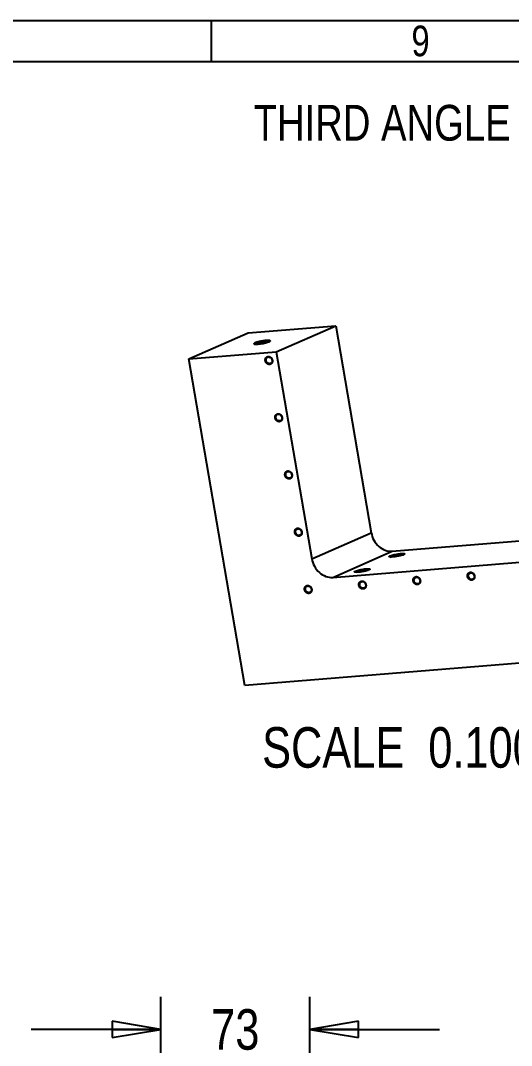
# Model space of a CAD drawing. Header units: inches. Extents: x 0.1 to 16.4, y 0 to 11.6.
# Drawn here: x 12.453 to 14.347, y 7.624 to 11.575 of the extents above; entities that cross this region are included whole.
import ezdxf

# ---------------------------------------------------------------- set-up
doc = ezdxf.new("R2010")
doc.units = ezdxf.units.IN
doc.header["$LTSCALE"] = 0.909449
doc.header["$MEASUREMENT"] = 0
doc.linetypes.add('HIDDEN', pattern=[0.2, 0.1, -0.1])
doc.layers.get('0').update_dxf_attribs({"linetype": 'CONTINUOUS'})
doc.layers.add('DEFAULT_2', color=8, linetype='HIDDEN')
doc.styles.get("Standard").update_dxf_attribs({"font": 'txt', "width": 0.8})
doc.dimstyles.new('DIMSTYLE_1', dxfattribs={"dimtxt": 0.15625, "dimasz": 0.1875, "dimexe": 0.125, "dimexo": 0.0625, "dimgap": 0.078125, "dimtad": 0, "dimtih": 1, "dimtoh": 1, "dimlfac": 5, "dimzin": 4, "dimdsep": 46, "dimtxsty": 'Standard', "dimblk": 'CLOSED', "dimblk1": 'CLOSED', "dimblk2": 'CLOSED', "dimcen": 0.09, "dimadec": 0, "dimazin": 0, "dimtp": 0.01, "dimtm": 0.01, "dimtfac": 1, "dimtofl": 0, "dimtmove": 0, "dimatfit": 3, "dimldrblk": 'CLOSED', "dimfxl": 1, "dimtolj": 1, "dimtzin": 4, "dimarcsym": 0})

# ---------------------------------------------------------------- blocks, each defined once
blk = doc.blocks.new('_CLOSED')
at = {"color": 0, "linetype": 'ByBlock'}
for p, q in [((0, 0), (-1, 0.167)), ((-1, 0.167), (-1, -0.167)), ((-1, -0.167), (0, 0)), ((-1, 0), (0, 0))]:
    blk.add_line(p, q, dxfattribs=at)
blk = doc.blocks.new('*D22')
at = {"color": 2, "linetype": 'Continuous', "transparency": 16777216}
for p, q in [((12.9941, 6.9487), (12.9941, 7.8112)), ((13.5689, 6.9487), (13.5689, 7.8112)), ((12.9941, 7.6862), (12.4941, 7.6862)), ((13.5689, 7.6862), (14.0689, 7.6862))]:
    blk.add_line(p, q, dxfattribs=at)
at = {"color": 2, "linetype": 'Continuous', "transparency": 16777216, "xscale": 0.1875, "yscale": 0.1875, "zscale": 0.1875}
blk.add_blockref('_CLOSED', (12.9941, 7.6862), dxfattribs=at)
at = {"color": 2, "linetype": 'Continuous', "transparency": 16777216, "xscale": 0.1875, "yscale": 0.1875, "zscale": 0.1875, "rotation": 180}
blk.add_blockref('_CLOSED', (13.5689, 7.6862), dxfattribs=at)
at = {"color": 2, "linetype": 'Continuous', "transparency": 16777216, "insert": (13.2815, 7.7643), "char_height": 0.15625, "width": 0.25, "attachment_point": 2, "line_spacing_factor": 0.9}
blk.add_mtext('73', dxfattribs=at)
blk = doc.blocks.new('*T33')
at = {"color": 2, "linetype": 'Continuous'}
for p, q in [((0, 0), (15.8268, 0)), ((0, 0), (0, -0.1575)), ((1.4567, 0), (1.4567, -0.1575)), ((3.0709, 0), (3.0709, -0.1575)), ((4.685, 0), (4.685, -0.1575)), ((6.2992, 0), (6.2992, -0.1575)), ((7.9134, 0), (7.9134, -0.1575)), ((9.5276, 0), (9.5276, -0.1575)), ((11.1417, 0), (11.1417, -0.1575)), ((12.7559, 0), (12.7559, -0.1575)), ((14.3701, 0), (14.3701, -0.1575)), ((15.8268, 0), (15.8268, -0.1575)), ((0, -0.1575), (15.8268, -0.1575))]:
    blk.add_line(p, q, dxfattribs=at)
at = {"color": 2, "linetype": 'Continuous', "attachment_point": 2, "line_spacing_factor": 0.9}
for s, insert, char_height, width in [('1', (0.7283, -0.0197), 0.1181, 0.188976), ('2', (2.2638, -0.0197), 0.1181, 0.188976), ('3 ', (3.878, -0.0197), 0.11811, 0.377953), ('4', (5.4921, -0.0197), 0.1181, 0.188976), ('5', (7.1063, -0.0197), 0.1181, 0.188976), ('6', (8.7205, -0.0197), 0.1181, 0.188976), ('7', (10.3346, -0.0197), 0.1181, 0.188976), ('8', (11.9488, -0.0197), 0.1181, 0.188976), ('9', (13.563, -0.0197), 0.1181, 0.188976), ('10', (15.0984, -0.0197), 0.11811, 0.377953)]:
    blk.add_mtext(s, dxfattribs=dict(at, insert=insert, char_height=char_height, width=width))

msp = doc.modelspace()

# ---------------------------------------------------------------- linework, layer by layer
at = {"color": 7, "linetype": 'Continuous'}
for p, q in [((0.4331, 11.5748), (16.2598, 11.5748)), ((13.3309, 10.3712), (13.6688, 10.3986)), ((13.4395, 10.2979), (13.6688, 10.3986)), ((13.6688, 10.3986), (13.8059, 9.6005)), ((13.1016, 10.2705), (13.3309, 10.3712)), ((13.3599, 10.3276), (13.3622, 10.3288)), ((13.4059, 10.3369), (13.4106, 10.3366)), ((13.4122, 10.3367), (13.4062, 10.3346)), ((13.4106, 10.3366), (13.4114, 10.3364)), ((13.416, 10.3391), (13.4156, 10.3387)), ((13.1016, 10.2705), (13.4395, 10.2979)), ((13.4395, 10.2979), (13.5766, 9.4999)), ((13.3178, 9.012), (13.1016, 10.2705)), ((13.5766, 9.4999), (13.8059, 9.6005)), ((13.8866, 9.5293), (14.5556, 9.5836)), ((13.6573, 9.4286), (13.8866, 9.5293)), ((13.6573, 9.4286), (14.5019, 9.4972)), ((13.8805, 9.5069), (13.8826, 9.508)), ((13.8899, 9.5071), (13.8826, 9.5068)), ((13.9307, 9.5157), (13.9251, 9.5137)), ((13.928, 9.5156), (13.9299, 9.5153)), ((13.7467, 9.4482), (13.7488, 9.4493)), ((13.7561, 9.4484), (13.7488, 9.4481)), ((13.7969, 9.457), (13.7913, 9.455)), ((13.7942, 9.4569), (13.7961, 9.4566)), ((15.5577, 9.1938), (13.3178, 9.012))]:
    msp.add_line(p, q, dxfattribs=at)
for centre, radius, start, end in [((13.4104, 10.2684), 0.00961, 113.6592, 118.9772), ((13.4062, 10.2625), 0.0182, 11.4865, 28.8782), ((13.4071, 10.2627), 0.0172, 9.7505, 11.4089), ((13.4483, 10.0478), 0.00961, 113.6592, 118.9772), ((13.4441, 10.0418), 0.0182, 11.4865, 28.8782), ((13.445, 10.042), 0.0172, 9.7505, 11.4089), ((13.4862, 9.8271), 0.00961, 113.6592, 118.9772), ((13.482, 9.8212), 0.0182, 11.4865, 28.8782), ((13.4829, 9.8214), 0.0172, 9.7505, 11.4089), ((13.5241, 9.6065), 0.00961, 113.6592, 118.9772), ((13.5199, 9.6006), 0.0182, 11.4865, 28.8782), ((13.5208, 9.6008), 0.0172, 9.7505, 11.4089), ((13.9184, 9.5442), 0.031, 293.2842, 293.691), ((13.7847, 9.4855), 0.031, 293.2842, 293.691), ((14.1904, 9.4369), 0.00961, 113.6592, 118.9772), ((13.7714, 9.4029), 0.00961, 113.6592, 118.9772), ((13.7673, 9.397), 0.0182, 11.4865, 28.8782), ((13.9809, 9.4199), 0.00961, 113.6592, 118.9772), ((13.9768, 9.414), 0.0182, 11.4865, 28.8782), ((13.9777, 9.4142), 0.0172, 9.7505, 11.4089), ((14.1862, 9.431), 0.0182, 11.4865, 28.8782), ((14.1871, 9.4312), 0.0172, 9.7505, 11.4089), ((13.562, 9.3859), 0.00961, 113.6592, 118.9772), ((13.5578, 9.38), 0.0182, 11.4865, 28.8782), ((13.5587, 9.3802), 0.0172, 9.7505, 11.4089), ((13.7682, 9.3972), 0.0172, 9.7505, 11.4089)]:
    msp.add_arc(centre, radius, start, end, dxfattribs=at)
for points, knots in [([(13.3546, 10.3286), (13.3544, 10.3288), (13.3539, 10.3295), (13.3545, 10.3301), (13.3548, 10.3304)], [0, 0, 0, 0, 0.445922, 1, 1, 1, 1]), ([(13.3569, 10.3278), (13.3567, 10.3279), (13.3559, 10.328), (13.3551, 10.3283), (13.3546, 10.3286)], [0, 0, 0, 0, 0.314134, 1, 1, 1, 1]), ([(13.3548, 10.3304), (13.3549, 10.3306), (13.356, 10.3314), (13.3572, 10.3319), (13.3582, 10.3324)], [0, 0, 0, 0, 0.188429, 1, 1, 1, 1]), ([(13.3623, 10.3275), (13.3618, 10.3275), (13.36, 10.3275), (13.3582, 10.3276), (13.3569, 10.3278)], [0, 0, 0, 0, 0.292999, 1, 1, 1, 1]), ([(13.3582, 10.3324), (13.3656, 10.3356), (13.3824, 10.339), (13.3992, 10.3416), (13.4081, 10.3416)], [0, 0, 0, 0, 0.478171, 1, 1, 1, 1]), ([(13.3622, 10.3288), (13.3687, 10.3317), (13.3834, 10.3346), (13.3981, 10.3369), (13.4059, 10.3369)], [0, 0, 0, 0, 0.47817, 1, 1, 1, 1]), ([(13.4062, 10.3346), (13.3989, 10.3323), (13.3843, 10.3294), (13.3695, 10.3275), (13.3623, 10.3275)], [0, 0, 0, 0, 0.513964, 1, 1, 1, 1]), ([(13.4081, 10.3416), (13.4086, 10.3416), (13.4104, 10.3416), (13.4122, 10.3415), (13.4134, 10.3413)], [0, 0, 0, 0, 0.292999, 1, 1, 1, 1]), ([(13.4156, 10.3387), (13.4154, 10.3385), (13.4144, 10.3377), (13.4132, 10.3372), (13.4122, 10.3367)], [0, 0, 0, 0, 0.188429, 1, 1, 1, 1]), ([(13.4134, 10.3413), (13.4143, 10.3411), (13.4159, 10.3412), (13.4163, 10.3395), (13.416, 10.3391)], [0, 0, 0, 0, 0.665714, 1, 1, 1, 1]), ([(13.3978, 10.2634), (13.3971, 10.2671), (13.3981, 10.2749), (13.4051, 10.2792), (13.4084, 10.2795)], [0, 0, 0, 0, 0.526019, 1, 1, 1, 1]), ([(13.4004, 10.2691), (13.4006, 10.2699), (13.4014, 10.273), (13.4037, 10.2757), (13.4057, 10.2768)], [0, 0, 0, 0, 0.264899, 1, 1, 1, 1]), ([(13.4097, 10.278), (13.412, 10.2782), (13.417, 10.2768), (13.4204, 10.273), (13.4217, 10.2708)], [0, 0, 0, 0, 0.478152, 1, 1, 1, 1]), ([(13.4221, 10.2547), (13.4207, 10.2526), (13.4163, 10.2491), (13.4048, 10.2497), (13.3987, 10.2579), (13.3978, 10.2634)], [0, 0, 0, 0, 0.236458, 0.477314, 1, 1, 1, 1]), ([(13.4141, 10.2519), (13.4118, 10.2517), (13.4068, 10.2531), (13.4034, 10.2569), (13.4021, 10.2591)], [0, 0, 0, 0, 0.478152, 1, 1, 1, 1]), ([(13.4357, 10.0428), (13.435, 10.0465), (13.436, 10.0543), (13.443, 10.0586), (13.4463, 10.0589)], [0, 0, 0, 0, 0.526019, 1, 1, 1, 1]), ([(13.46, 10.0341), (13.4586, 10.032), (13.4542, 10.0285), (13.4427, 10.029), (13.4366, 10.0373), (13.4357, 10.0428)], [0, 0, 0, 0, 0.236458, 0.477314, 1, 1, 1, 1]), ([(13.4383, 10.0484), (13.4385, 10.0493), (13.4393, 10.0523), (13.4416, 10.055), (13.4436, 10.0562)], [0, 0, 0, 0, 0.264899, 1, 1, 1, 1]), ([(13.452, 10.0313), (13.4497, 10.0311), (13.4447, 10.0325), (13.4413, 10.0362), (13.44, 10.0385)], [0, 0, 0, 0, 0.478152, 1, 1, 1, 1]), ([(13.4476, 10.0574), (13.4499, 10.0575), (13.4549, 10.0562), (13.4583, 10.0524), (13.4596, 10.0502)], [0, 0, 0, 0, 0.478152, 1, 1, 1, 1]), ([(13.4736, 9.8222), (13.4729, 9.8258), (13.4739, 9.8337), (13.4809, 9.838), (13.4842, 9.8382)], [0, 0, 0, 0, 0.526019, 1, 1, 1, 1]), ([(13.4979, 9.8135), (13.4965, 9.8113), (13.4921, 9.8079), (13.4806, 9.8084), (13.4745, 9.8167), (13.4736, 9.8222)], [0, 0, 0, 0, 0.236458, 0.477314, 1, 1, 1, 1]), ([(13.4762, 9.8278), (13.4764, 9.8286), (13.4772, 9.8317), (13.4795, 9.8344), (13.4815, 9.8356)], [0, 0, 0, 0, 0.264899, 1, 1, 1, 1]), ([(13.4899, 9.8106), (13.4876, 9.8105), (13.4826, 9.8118), (13.4792, 9.8156), (13.4779, 9.8178)], [0, 0, 0, 0, 0.478152, 1, 1, 1, 1]), ([(13.4855, 9.8367), (13.4878, 9.8369), (13.4928, 9.8355), (13.4962, 9.8318), (13.4975, 9.8295)], [0, 0, 0, 0, 0.478152, 1, 1, 1, 1]), ([(13.5115, 9.6016), (13.5108, 9.6052), (13.5118, 9.613), (13.5188, 9.6173), (13.5221, 9.6176)], [0, 0, 0, 0, 0.526019, 1, 1, 1, 1]), ([(13.5358, 9.5928), (13.5344, 9.5907), (13.53, 9.5872), (13.5185, 9.5878), (13.5124, 9.596), (13.5115, 9.6016)], [0, 0, 0, 0, 0.236458, 0.477314, 1, 1, 1, 1]), ([(13.5141, 9.6072), (13.5143, 9.608), (13.5151, 9.6111), (13.5174, 9.6138), (13.5194, 9.6149)], [0, 0, 0, 0, 0.264899, 1, 1, 1, 1]), ([(13.5234, 9.6161), (13.5257, 9.6163), (13.5307, 9.6149), (13.5341, 9.6111), (13.5354, 9.6089)], [0, 0, 0, 0, 0.478152, 1, 1, 1, 1]), ([(13.8059, 9.6005), (13.8093, 9.5808), (13.8249, 9.552), (13.8585, 9.5315), (13.8776, 9.5285), (13.8866, 9.5293)], [0, 0, 0, 0, 0.517884, 0.766533, 1, 1, 1, 1]), ([(13.5278, 9.59), (13.5255, 9.5898), (13.5205, 9.5912), (13.5171, 9.595), (13.5158, 9.5972)], [0, 0, 0, 0, 0.478152, 1, 1, 1, 1]), ([(13.5766, 9.4999), (13.5799, 9.4801), (13.5956, 9.4514), (13.6291, 9.4308), (13.6483, 9.4279), (13.6573, 9.4286)], [0, 0, 0, 0, 0.517884, 0.766533, 1, 1, 1, 1]), ([(13.8751, 9.5079), (13.8749, 9.508), (13.8744, 9.5086), (13.8752, 9.5097), (13.8766, 9.5106), (13.8778, 9.5112), (13.8785, 9.5115)], [0, 0, 0, 0, 0.145296, 0.30947, 0.589796, 1, 1, 1, 1]), ([(13.8774, 9.5071), (13.8771, 9.5072), (13.8763, 9.5073), (13.8756, 9.5076), (13.8751, 9.5079)], [0, 0, 0, 0, 0.314152, 1, 1, 1, 1]), ([(13.8826, 9.5068), (13.882, 9.5068), (13.8803, 9.5068), (13.8786, 9.5069), (13.8774, 9.5071)], [0, 0, 0, 0, 0.292989, 1, 1, 1, 1]), ([(13.8785, 9.5115), (13.8834, 9.5137), (13.892, 9.5158), (13.904, 9.5182), (13.9138, 9.5196), (13.9215, 9.5204), (13.9268, 9.5205), (13.9299, 9.5204), (13.9323, 9.5202), (13.9339, 9.5198), (13.935, 9.519), (13.9347, 9.5183), (13.9346, 9.5181)], [0, 0, 0, 0, 0.274347, 0.450484, 0.626508, 0.782296, 0.846984, 0.900393, 0.941274, 0.969081, 0.985449, 1, 1, 1, 1]), ([(13.8826, 9.508), (13.8856, 9.5093), (13.8932, 9.5114), (13.9051, 9.5139), (13.9171, 9.5155), (13.9248, 9.5159), (13.928, 9.5156)], [0, 0, 0, 0, 0.216018, 0.504684, 0.790841, 1, 1, 1, 1]), ([(13.9251, 9.5137), (13.9225, 9.5129), (13.9109, 9.5098), (13.8991, 9.5079), (13.8899, 9.5071)], [0, 0, 0, 0, 0.227218, 1, 1, 1, 1]), ([(13.9346, 9.5181), (13.9344, 9.5179), (13.9334, 9.5169), (13.932, 9.5163), (13.9309, 9.5158)], [0, 0, 0, 0, 0.168181, 1, 1, 1, 1]), ([(13.7413, 9.4492), (13.7411, 9.4493), (13.7407, 9.4499), (13.7414, 9.451), (13.7428, 9.4519), (13.744, 9.4525), (13.7448, 9.4528)], [0, 0, 0, 0, 0.145296, 0.30947, 0.589796, 1, 1, 1, 1]), ([(13.7436, 9.4484), (13.7433, 9.4485), (13.7426, 9.4486), (13.7418, 9.4489), (13.7413, 9.4492)], [0, 0, 0, 0, 0.314152, 1, 1, 1, 1]), ([(13.7488, 9.4481), (13.7483, 9.4481), (13.7465, 9.4481), (13.7448, 9.4482), (13.7436, 9.4484)], [0, 0, 0, 0, 0.292989, 1, 1, 1, 1]), ([(13.7448, 9.4528), (13.7497, 9.455), (13.7583, 9.4571), (13.7702, 9.4595), (13.78, 9.4609), (13.7877, 9.4617), (13.7931, 9.4618), (13.7962, 9.4617), (13.7985, 9.4614), (13.8001, 9.4611), (13.8012, 9.4603), (13.801, 9.4596), (13.8008, 9.4594)], [0, 0, 0, 0, 0.274347, 0.450484, 0.626508, 0.782296, 0.846984, 0.900393, 0.941274, 0.969081, 0.985449, 1, 1, 1, 1]), ([(13.7488, 9.4493), (13.7519, 9.4506), (13.7594, 9.4527), (13.7713, 9.4552), (13.7833, 9.4568), (13.791, 9.4572), (13.7942, 9.4569)], [0, 0, 0, 0, 0.216018, 0.504684, 0.790841, 1, 1, 1, 1]), ([(13.7913, 9.455), (13.7887, 9.4542), (13.7772, 9.4511), (13.7653, 9.4492), (13.7561, 9.4484)], [0, 0, 0, 0, 0.227218, 1, 1, 1, 1]), ([(13.8008, 9.4594), (13.8007, 9.4592), (13.7996, 9.4582), (13.7982, 9.4576), (13.7971, 9.4571)], [0, 0, 0, 0, 0.168181, 1, 1, 1, 1]), ([(14.1777, 9.432), (14.1771, 9.4356), (14.1781, 9.4434), (14.185, 9.4477), (14.1884, 9.448)], [0, 0, 0, 0, 0.526019, 1, 1, 1, 1]), ([(14.1804, 9.4376), (14.1806, 9.4384), (14.1814, 9.4415), (14.1837, 9.4442), (14.1857, 9.4453)], [0, 0, 0, 0, 0.264899, 1, 1, 1, 1]), ([(14.1896, 9.4465), (14.192, 9.4467), (14.197, 9.4453), (14.2004, 9.4415), (14.2016, 9.4393)], [0, 0, 0, 0, 0.478152, 1, 1, 1, 1]), ([(13.7588, 9.398), (13.7582, 9.4016), (13.7592, 9.4094), (13.7661, 9.4137), (13.7694, 9.414)], [0, 0, 0, 0, 0.526019, 1, 1, 1, 1]), ([(13.7615, 9.4036), (13.7616, 9.4044), (13.7625, 9.4075), (13.7647, 9.4102), (13.7668, 9.4113)], [0, 0, 0, 0, 0.264899, 1, 1, 1, 1]), ([(13.7707, 9.4125), (13.773, 9.4127), (13.7781, 9.4113), (13.7815, 9.4075), (13.7827, 9.4053)], [0, 0, 0, 0, 0.478152, 1, 1, 1, 1]), ([(13.9683, 9.415), (13.9677, 9.4186), (13.9686, 9.4264), (13.9756, 9.4307), (13.9789, 9.431)], [0, 0, 0, 0, 0.526019, 1, 1, 1, 1]), ([(13.9926, 9.4062), (13.9912, 9.4041), (13.9868, 9.4006), (13.9753, 9.4012), (13.9692, 9.4094), (13.9683, 9.415)], [0, 0, 0, 0, 0.236458, 0.477314, 1, 1, 1, 1]), ([(13.9709, 9.4206), (13.9711, 9.4214), (13.972, 9.4245), (13.9742, 9.4272), (13.9762, 9.4283)], [0, 0, 0, 0, 0.264899, 1, 1, 1, 1]), ([(13.9847, 9.4034), (13.9823, 9.4032), (13.9773, 9.4046), (13.9739, 9.4084), (13.9727, 9.4106)], [0, 0, 0, 0, 0.478152, 1, 1, 1, 1]), ([(13.9802, 9.4295), (13.9825, 9.4297), (13.9875, 9.4283), (13.9909, 9.4245), (13.9922, 9.4223)], [0, 0, 0, 0, 0.478152, 1, 1, 1, 1]), ([(14.2021, 9.4232), (14.2007, 9.4211), (14.1962, 9.4176), (14.1847, 9.4182), (14.1787, 9.4264), (14.1777, 9.432)], [0, 0, 0, 0, 0.236458, 0.477314, 1, 1, 1, 1]), ([(14.1941, 9.4204), (14.1918, 9.4202), (14.1868, 9.4216), (14.1833, 9.4254), (14.1821, 9.4276)], [0, 0, 0, 0, 0.478152, 1, 1, 1, 1]), ([(13.5494, 9.381), (13.5487, 9.3846), (13.5497, 9.3924), (13.5567, 9.3967), (13.56, 9.397)], [0, 0, 0, 0, 0.526019, 1, 1, 1, 1]), ([(13.5737, 9.3722), (13.5723, 9.3701), (13.5679, 9.3666), (13.5564, 9.3672), (13.5503, 9.3754), (13.5494, 9.381)], [0, 0, 0, 0, 0.236458, 0.477314, 1, 1, 1, 1]), ([(13.552, 9.3866), (13.5522, 9.3874), (13.553, 9.3905), (13.5553, 9.3932), (13.5573, 9.3943)], [0, 0, 0, 0, 0.264899, 1, 1, 1, 1]), ([(13.5657, 9.3694), (13.5634, 9.3692), (13.5584, 9.3706), (13.555, 9.3744), (13.5537, 9.3766)], [0, 0, 0, 0, 0.478152, 1, 1, 1, 1]), ([(13.5613, 9.3955), (13.5636, 9.3957), (13.5686, 9.3943), (13.572, 9.3905), (13.5733, 9.3883)], [0, 0, 0, 0, 0.478152, 1, 1, 1, 1]), ([(13.7831, 9.3892), (13.7817, 9.3871), (13.7773, 9.3836), (13.7658, 9.3842), (13.7598, 9.3924), (13.7588, 9.398)], [0, 0, 0, 0, 0.236458, 0.477314, 1, 1, 1, 1]), ([(13.7752, 9.3864), (13.7729, 9.3862), (13.7679, 9.3876), (13.7644, 9.3914), (13.7632, 9.3936)], [0, 0, 0, 0, 0.478152, 1, 1, 1, 1])]:
    msp.add_open_spline(points, degree=3, knots=knots, dxfattribs=at)
for points in [[(13.4065, 10.2772), (13.4075, 10.2776), (13.4086, 10.2779), (13.4097, 10.278)], [(13.4084, 10.2795), (13.4101, 10.2796), (13.4119, 10.2793), (13.4136, 10.2787)], [(13.4136, 10.2787), (13.4172, 10.2775), (13.4203, 10.2745), (13.4221, 10.2712)], [(13.4004, 10.264), (13.4001, 10.2657), (13.4001, 10.2674), (13.4004, 10.2691)], [(13.4021, 10.2591), (13.4013, 10.2606), (13.4007, 10.2623), (13.4004, 10.264)], [(13.4173, 10.2527), (13.4163, 10.2522), (13.4152, 10.252), (13.4141, 10.2519)], [(13.4216, 10.2564), (13.4206, 10.2548), (13.419, 10.2534), (13.4173, 10.2527)], [(13.4234, 10.2608), (13.4231, 10.2592), (13.4225, 10.2577), (13.4216, 10.2564)], [(13.4217, 10.2708), (13.4225, 10.2693), (13.4231, 10.2676), (13.4234, 10.2659)], [(13.4241, 10.2598), (13.4238, 10.258), (13.4231, 10.2562), (13.4221, 10.2547)], [(13.4234, 10.2659), (13.4237, 10.2642), (13.4237, 10.2625), (13.4234, 10.2608)], [(13.4241, 10.2656), (13.4244, 10.2637), (13.4245, 10.2617), (13.4241, 10.2598)], [(13.4383, 10.0434), (13.438, 10.045), (13.438, 10.0468), (13.4383, 10.0484)], [(13.44, 10.0385), (13.4392, 10.04), (13.4386, 10.0417), (13.4383, 10.0434)], [(13.4444, 10.0566), (13.4454, 10.057), (13.4465, 10.0573), (13.4476, 10.0574)], [(13.4463, 10.0589), (13.448, 10.059), (13.4498, 10.0587), (13.4515, 10.0581)], [(13.4515, 10.0581), (13.4551, 10.0568), (13.4582, 10.0539), (13.46, 10.0506)], [(13.4595, 10.0357), (13.4585, 10.0342), (13.4569, 10.0328), (13.4552, 10.0321)], [(13.4613, 10.0402), (13.461, 10.0386), (13.4604, 10.0371), (13.4595, 10.0357)], [(13.4596, 10.0502), (13.4604, 10.0486), (13.461, 10.047), (13.4613, 10.0452)], [(13.462, 10.0392), (13.4617, 10.0374), (13.461, 10.0356), (13.46, 10.0341)], [(13.4613, 10.0452), (13.4616, 10.0436), (13.4616, 10.0418), (13.4613, 10.0402)], [(13.462, 10.045), (13.4623, 10.0431), (13.4624, 10.0411), (13.462, 10.0392)], [(13.4552, 10.0321), (13.4542, 10.0316), (13.4531, 10.0314), (13.452, 10.0313)], [(13.4842, 9.8382), (13.4859, 9.8384), (13.4878, 9.8381), (13.4894, 9.8375)], [(13.4894, 9.8375), (13.493, 9.8362), (13.4961, 9.8333), (13.4979, 9.83)], [(13.4762, 9.8228), (13.4759, 9.8244), (13.4759, 9.8262), (13.4762, 9.8278)], [(13.4779, 9.8178), (13.4771, 9.8194), (13.4765, 9.821), (13.4762, 9.8228)], [(13.4823, 9.8359), (13.4833, 9.8364), (13.4844, 9.8367), (13.4855, 9.8367)], [(13.4931, 9.8114), (13.4921, 9.811), (13.491, 9.8107), (13.4899, 9.8106)], [(13.4974, 9.8151), (13.4964, 9.8135), (13.4948, 9.8122), (13.4931, 9.8114)], [(13.4992, 9.8196), (13.4989, 9.818), (13.4983, 9.8165), (13.4974, 9.8151)], [(13.4975, 9.8295), (13.4983, 9.828), (13.4989, 9.8263), (13.4992, 9.8246)], [(13.4999, 9.8185), (13.4996, 9.8167), (13.4989, 9.815), (13.4979, 9.8135)], [(13.4992, 9.8246), (13.4995, 9.823), (13.4995, 9.8212), (13.4992, 9.8196)], [(13.4999, 9.8243), (13.5002, 9.8224), (13.5003, 9.8204), (13.4999, 9.8185)], [(13.5141, 9.6021), (13.5138, 9.6038), (13.5138, 9.6055), (13.5141, 9.6072)], [(13.5158, 9.5972), (13.515, 9.5987), (13.5144, 9.6004), (13.5141, 9.6021)], [(13.5202, 9.6153), (13.5212, 9.6158), (13.5223, 9.616), (13.5234, 9.6161)], [(13.5221, 9.6176), (13.5238, 9.6178), (13.5257, 9.6175), (13.5273, 9.6169)], [(13.5273, 9.6169), (13.5309, 9.6156), (13.534, 9.6127), (13.5358, 9.6094)], [(13.5354, 9.6089), (13.5362, 9.6074), (13.5368, 9.6057), (13.5371, 9.604)], [(13.5371, 9.604), (13.5374, 9.6023), (13.5374, 9.6006), (13.5371, 9.5989)], [(13.5378, 9.6037), (13.5381, 9.6018), (13.5382, 9.5998), (13.5378, 9.5979)], [(13.531, 9.5908), (13.53, 9.5904), (13.5289, 9.5901), (13.5278, 9.59)], [(13.5353, 9.5945), (13.5343, 9.5929), (13.5327, 9.5916), (13.531, 9.5908)], [(13.5371, 9.5989), (13.5368, 9.5974), (13.5362, 9.5958), (13.5353, 9.5945)], [(13.5378, 9.5979), (13.5375, 9.5961), (13.5368, 9.5944), (13.5358, 9.5928)], [(14.1865, 9.4457), (14.1875, 9.4461), (14.1886, 9.4464), (14.1896, 9.4465)], [(14.1884, 9.448), (14.1901, 9.4481), (14.1919, 9.4479), (14.1936, 9.4473)], [(14.1936, 9.4473), (14.1972, 9.446), (14.2003, 9.4431), (14.2021, 9.4398)], [(13.7615, 9.3985), (13.7612, 9.4002), (13.7612, 9.4019), (13.7615, 9.4036)], [(13.7676, 9.4117), (13.7686, 9.4121), (13.7696, 9.4124), (13.7707, 9.4125)], [(13.7694, 9.414), (13.7712, 9.4141), (13.773, 9.4139), (13.7747, 9.4133)], [(13.7747, 9.4133), (13.7782, 9.412), (13.7814, 9.4091), (13.7832, 9.4057)], [(13.7827, 9.4053), (13.7836, 9.4038), (13.7842, 9.4021), (13.7844, 9.4004)], [(13.9709, 9.4155), (13.9706, 9.4172), (13.9706, 9.4189), (13.9709, 9.4206)], [(13.9727, 9.4106), (13.9718, 9.4121), (13.9712, 9.4138), (13.9709, 9.4155)], [(13.977, 9.4287), (13.978, 9.4291), (13.9791, 9.4294), (13.9802, 9.4295)], [(13.9789, 9.431), (13.9806, 9.4311), (13.9825, 9.4309), (13.9841, 9.4303)], [(13.9841, 9.4303), (13.9877, 9.429), (13.9908, 9.4261), (13.9927, 9.4227)], [(13.9878, 9.4042), (13.9868, 9.4038), (13.9857, 9.4035), (13.9847, 9.4034)], [(13.9921, 9.4079), (13.9911, 9.4063), (13.9895, 9.405), (13.9878, 9.4042)], [(13.9939, 9.4123), (13.9936, 9.4108), (13.993, 9.4092), (13.9921, 9.4079)], [(13.9922, 9.4223), (13.993, 9.4208), (13.9936, 9.4191), (13.9939, 9.4174)], [(13.9946, 9.4113), (13.9943, 9.4095), (13.9936, 9.4077), (13.9926, 9.4062)], [(13.9939, 9.4174), (13.9942, 9.4157), (13.9942, 9.414), (13.9939, 9.4123)], [(13.9946, 9.4171), (13.995, 9.4152), (13.995, 9.4132), (13.9946, 9.4113)], [(14.1804, 9.4325), (14.1801, 9.4342), (14.1801, 9.4359), (14.1804, 9.4376)], [(14.1821, 9.4276), (14.1813, 9.4291), (14.1807, 9.4308), (14.1804, 9.4325)], [(14.1973, 9.4212), (14.1963, 9.4208), (14.1952, 9.4205), (14.1941, 9.4204)], [(14.2016, 9.4249), (14.2005, 9.4233), (14.199, 9.422), (14.1973, 9.4212)], [(14.2016, 9.4393), (14.2025, 9.4378), (14.2031, 9.4361), (14.2034, 9.4344)], [(14.2033, 9.4293), (14.2031, 9.4278), (14.2025, 9.4262), (14.2016, 9.4249)], [(14.2041, 9.4283), (14.2037, 9.4265), (14.2031, 9.4247), (14.2021, 9.4232)], [(14.2034, 9.4344), (14.2037, 9.4327), (14.2037, 9.431), (14.2033, 9.4293)], [(14.2041, 9.4341), (14.2044, 9.4322), (14.2044, 9.4302), (14.2041, 9.4283)], [(13.552, 9.3815), (13.5517, 9.3832), (13.5517, 9.3849), (13.552, 9.3866)], [(13.5537, 9.3766), (13.5529, 9.3781), (13.5523, 9.3798), (13.552, 9.3815)], [(13.5581, 9.3947), (13.5591, 9.3951), (13.5602, 9.3954), (13.5613, 9.3955)], [(13.56, 9.397), (13.5617, 9.3971), (13.5636, 9.3969), (13.5652, 9.3963)], [(13.5652, 9.3963), (13.5688, 9.395), (13.5719, 9.3921), (13.5737, 9.3887)], [(13.5689, 9.3702), (13.5679, 9.3698), (13.5668, 9.3695), (13.5657, 9.3694)], [(13.5732, 9.3739), (13.5722, 9.3723), (13.5706, 9.371), (13.5689, 9.3702)], [(13.575, 9.3783), (13.5747, 9.3768), (13.5741, 9.3752), (13.5732, 9.3739)], [(13.5733, 9.3883), (13.5741, 9.3868), (13.5747, 9.3851), (13.575, 9.3834)], [(13.5757, 9.3773), (13.5754, 9.3755), (13.5747, 9.3737), (13.5737, 9.3722)], [(13.575, 9.3834), (13.5753, 9.3817), (13.5753, 9.38), (13.575, 9.3783)], [(13.5757, 9.3831), (13.576, 9.3812), (13.5761, 9.3792), (13.5757, 9.3773)], [(13.7632, 9.3936), (13.7624, 9.3951), (13.7618, 9.3968), (13.7615, 9.3985)], [(13.7783, 9.3872), (13.7774, 9.3868), (13.7763, 9.3865), (13.7752, 9.3864)], [(13.7827, 9.3909), (13.7816, 9.3893), (13.7801, 9.388), (13.7783, 9.3872)], [(13.7844, 9.3953), (13.7841, 9.3938), (13.7835, 9.3922), (13.7827, 9.3909)], [(13.7852, 9.3943), (13.7848, 9.3925), (13.7841, 9.3907), (13.7831, 9.3892)], [(13.7844, 9.4004), (13.7847, 9.3987), (13.7847, 9.397), (13.7844, 9.3953)], [(13.7852, 9.4001), (13.7855, 9.3982), (13.7855, 9.3962), (13.7852, 9.3943)]]:
    msp.add_open_spline(points, degree=3, dxfattribs=at)
at = {"layer": 'DEFAULT_2', "color": 8, "linetype": 'HIDDEN'}
for p, q in [((13.3546, 10.3286), (13.357, 10.3278)), ((13.3623, 10.3275), (13.3699, 10.3278)), ((13.3699, 10.3278), (13.379, 10.3289)), ((13.379, 10.3289), (13.3888, 10.3304)), ((13.3888, 10.3304), (13.3981, 10.3324)), ((13.3981, 10.3324), (13.4062, 10.3346)), ((13.4062, 10.3346), (13.4122, 10.3367)), ((13.4157, 10.3387), (13.416, 10.3391))]:
    msp.add_line(p, q, dxfattribs=at)
for points in [[(13.3582, 10.3324), (13.3566, 10.3316), (13.3538, 10.3301), (13.3542, 10.3291), (13.3546, 10.3286)], [(13.357, 10.3278), (13.3576, 10.3277), (13.3591, 10.3275), (13.3612, 10.3275), (13.3623, 10.3275)], [(13.4122, 10.3367), (13.413, 10.3371), (13.4144, 10.3378), (13.4153, 10.3384), (13.4157, 10.3387)], [(13.3974, 10.2634), (13.3974, 10.2639), (13.3973, 10.2649), (13.3971, 10.2664), (13.3973, 10.2679), (13.3974, 10.2694), (13.3979, 10.2707), (13.3981, 10.2721), (13.3989, 10.2733), (13.3995, 10.2747), (13.4004, 10.2756), (13.4012, 10.2767), (13.4023, 10.2774), (13.4033, 10.2783), (13.4045, 10.2788), (13.4056, 10.2794), (13.407, 10.2796), (13.4083, 10.28), (13.4096, 10.2798), (13.411, 10.2799), (13.4123, 10.2794), (13.4137, 10.2792), (13.4149, 10.2785), (13.4163, 10.278), (13.4174, 10.277), (13.4187, 10.2762), (13.4196, 10.275), (13.4208, 10.274), (13.4215, 10.2727), (13.4225, 10.2715), (13.423, 10.27), (13.4237, 10.2687), (13.424, 10.2671), (13.4243, 10.2661), (13.4245, 10.2656)], [(13.4245, 10.2656), (13.4245, 10.2651), (13.4246, 10.2641), (13.4248, 10.2626), (13.4245, 10.2612), (13.4245, 10.2596), (13.424, 10.2583), (13.4237, 10.2569), (13.423, 10.2557), (13.4224, 10.2544), (13.4215, 10.2534), (13.4207, 10.2523), (13.4196, 10.2516), (13.4186, 10.2507), (13.4174, 10.2503), (13.4162, 10.2496), (13.4149, 10.2495), (13.4136, 10.2491), (13.4122, 10.2493), (13.4109, 10.2491), (13.4096, 10.2496), (13.4082, 10.2498), (13.407, 10.2506), (13.4056, 10.251), (13.4045, 10.252), (13.4032, 10.2528), (13.4022, 10.254), (13.4011, 10.255), (13.4004, 10.2564), (13.3994, 10.2576), (13.3989, 10.259), (13.3981, 10.2604), (13.3978, 10.2619), (13.3976, 10.2629), (13.3974, 10.2634)], [(13.4353, 10.0428), (13.4353, 10.0433), (13.4352, 10.0443), (13.435, 10.0458), (13.4352, 10.0473), (13.4353, 10.0488), (13.4358, 10.0501), (13.436, 10.0515), (13.4368, 10.0527), (13.4374, 10.054), (13.4383, 10.055), (13.4391, 10.0561), (13.4402, 10.0568), (13.4412, 10.0577), (13.4424, 10.0581), (13.4435, 10.0588), (13.4449, 10.0589), (13.4462, 10.0593), (13.4475, 10.0592), (13.4489, 10.0593), (13.4502, 10.0588), (13.4516, 10.0586), (13.4528, 10.0578), (13.4542, 10.0574), (13.4553, 10.0564), (13.4566, 10.0556), (13.4575, 10.0544), (13.4587, 10.0534), (13.4594, 10.052), (13.4604, 10.0508), (13.4609, 10.0494), (13.4616, 10.048), (13.4619, 10.0465), (13.4622, 10.0455), (13.4624, 10.045)], [(13.4624, 10.045), (13.4624, 10.0445), (13.4625, 10.0435), (13.4627, 10.042), (13.4624, 10.0405), (13.4624, 10.039), (13.4619, 10.0377), (13.4616, 10.0363), (13.4609, 10.0351), (13.4603, 10.0337), (13.4594, 10.0328), (13.4586, 10.0317), (13.4575, 10.031), (13.4565, 10.0301), (13.4553, 10.0297), (13.4541, 10.029), (13.4528, 10.0289), (13.4515, 10.0284), (13.4501, 10.0286), (13.4488, 10.0285), (13.4475, 10.029), (13.4461, 10.0292), (13.4449, 10.0299), (13.4435, 10.0304), (13.4424, 10.0314), (13.4411, 10.0322), (13.4401, 10.0334), (13.439, 10.0344), (13.4383, 10.0357), (13.4373, 10.0369), (13.4368, 10.0384), (13.436, 10.0398), (13.4357, 10.0413), (13.4355, 10.0423), (13.4353, 10.0428)], [(13.4732, 9.8222), (13.4732, 9.8227), (13.4731, 9.8237), (13.4729, 9.8252), (13.4732, 9.8266), (13.4732, 9.8281), (13.4737, 9.8295), (13.4739, 9.8309), (13.4747, 9.8321), (13.4753, 9.8334), (13.4762, 9.8343), (13.477, 9.8355), (13.4781, 9.8362), (13.4791, 9.8371), (13.4803, 9.8375), (13.4814, 9.8382), (13.4828, 9.8383), (13.4841, 9.8387), (13.4854, 9.8385), (13.4868, 9.8386), (13.4881, 9.8382), (13.4895, 9.838), (13.4907, 9.8372), (13.4921, 9.8368), (13.4932, 9.8357), (13.4945, 9.835), (13.4954, 9.8338), (13.4966, 9.8328), (13.4973, 9.8314), (13.4983, 9.8302), (13.4988, 9.8288), (13.4995, 9.8274), (13.4998, 9.8259), (13.5001, 9.8249), (13.5003, 9.8244)], [(13.5003, 9.8244), (13.5003, 9.8239), (13.5004, 9.8229), (13.5006, 9.8214), (13.5003, 9.8199), (13.5003, 9.8184), (13.4998, 9.8171), (13.4995, 9.8157), (13.4988, 9.8145), (13.4982, 9.8131), (13.4973, 9.8122), (13.4965, 9.8111), (13.4954, 9.8104), (13.4944, 9.8094), (13.4932, 9.809), (13.492, 9.8084), (13.4907, 9.8082), (13.4894, 9.8078), (13.488, 9.808), (13.4867, 9.8079), (13.4854, 9.8084), (13.484, 9.8086), (13.4828, 9.8093), (13.4814, 9.8098), (13.4803, 9.8108), (13.479, 9.8116), (13.478, 9.8128), (13.4769, 9.8138), (13.4762, 9.8151), (13.4752, 9.8163), (13.4747, 9.8178), (13.4739, 9.8191), (13.4736, 9.8207), (13.4734, 9.8217), (13.4732, 9.8222)], [(13.5111, 9.6016), (13.5111, 9.6021), (13.511, 9.6031), (13.5108, 9.6046), (13.5111, 9.606), (13.5111, 9.6075), (13.5116, 9.6088), (13.5118, 9.6103), (13.5126, 9.6115), (13.5132, 9.6128), (13.5141, 9.6137), (13.5149, 9.6149), (13.516, 9.6156), (13.517, 9.6165), (13.5182, 9.6169), (13.5193, 9.6176), (13.5207, 9.6177), (13.522, 9.6181), (13.5233, 9.6179), (13.5247, 9.618), (13.526, 9.6175), (13.5274, 9.6174), (13.5286, 9.6166), (13.53, 9.6161), (13.5311, 9.6151), (13.5324, 9.6144), (13.5333, 9.6132), (13.5345, 9.6122), (13.5352, 9.6108), (13.5362, 9.6096), (13.5367, 9.6081), (13.5374, 9.6068), (13.5377, 9.6052), (13.538, 9.6043), (13.5382, 9.6037)], [(13.5382, 9.6037), (13.5382, 9.6032), (13.5383, 9.6023), (13.5385, 9.6007), (13.5382, 9.5993), (13.5382, 9.5978), (13.5377, 9.5965), (13.5374, 9.595), (13.5367, 9.5939), (13.5361, 9.5925), (13.5352, 9.5916), (13.5344, 9.5904), (13.5333, 9.5897), (13.5323, 9.5888), (13.5311, 9.5884), (13.5299, 9.5877), (13.5286, 9.5876), (13.5273, 9.5872), (13.5259, 9.5874), (13.5246, 9.5873), (13.5233, 9.5878), (13.5219, 9.588), (13.5207, 9.5887), (13.5193, 9.5892), (13.5182, 9.5902), (13.5169, 9.591), (13.5159, 9.5921), (13.5148, 9.5931), (13.5141, 9.5945), (13.5131, 9.5957), (13.5126, 9.5972), (13.5118, 9.5985), (13.5115, 9.6001), (13.5113, 9.6011), (13.5111, 9.6016)], [(14.1774, 9.4319), (14.1774, 9.4324), (14.1773, 9.4334), (14.1771, 9.435), (14.1773, 9.4364), (14.1773, 9.4379), (14.1779, 9.4392), (14.1781, 9.4407), (14.1789, 9.4418), (14.1794, 9.4432), (14.1804, 9.4441), (14.1812, 9.4453), (14.1823, 9.4459), (14.1832, 9.4469), (14.1845, 9.4473), (14.1856, 9.448), (14.187, 9.4481), (14.1883, 9.4485), (14.1896, 9.4483), (14.191, 9.4484), (14.1923, 9.4479), (14.1937, 9.4477), (14.1949, 9.447), (14.1962, 9.4465), (14.1974, 9.4455), (14.1987, 9.4447), (14.1996, 9.4435), (14.2007, 9.4425), (14.2015, 9.4412), (14.2025, 9.44), (14.203, 9.4385), (14.2037, 9.4372), (14.204, 9.4356), (14.2043, 9.4346), (14.2044, 9.4341)], [(13.7585, 9.3979), (13.7584, 9.3984), (13.7584, 9.3994), (13.7582, 9.401), (13.7584, 9.4024), (13.7584, 9.4039), (13.7589, 9.4052), (13.7592, 9.4067), (13.76, 9.4078), (13.7605, 9.4092), (13.7615, 9.4101), (13.7622, 9.4113), (13.7634, 9.4119), (13.7643, 9.4129), (13.7656, 9.4133), (13.7667, 9.414), (13.7681, 9.4141), (13.7694, 9.4145), (13.7707, 9.4143), (13.772, 9.4144), (13.7734, 9.4139), (13.7747, 9.4137), (13.776, 9.413), (13.7773, 9.4125), (13.7785, 9.4115), (13.7797, 9.4107), (13.7807, 9.4095), (13.7818, 9.4085), (13.7826, 9.4072), (13.7835, 9.406), (13.7841, 9.4045), (13.7848, 9.4032), (13.7851, 9.4016), (13.7854, 9.4006), (13.7855, 9.4001)], [(13.9679, 9.4149), (13.9679, 9.4154), (13.9678, 9.4164), (13.9676, 9.418), (13.9679, 9.4194), (13.9679, 9.4209), (13.9684, 9.4222), (13.9687, 9.4237), (13.9694, 9.4248), (13.97, 9.4262), (13.9709, 9.4271), (13.9717, 9.4283), (13.9728, 9.4289), (13.9738, 9.4299), (13.975, 9.4303), (13.9762, 9.431), (13.9775, 9.4311), (13.9788, 9.4315), (13.9802, 9.4313), (13.9815, 9.4314), (13.9828, 9.4309), (13.9842, 9.4307), (13.9854, 9.43), (13.9868, 9.4295), (13.9879, 9.4285), (13.9892, 9.4277), (13.9902, 9.4265), (13.9913, 9.4255), (13.992, 9.4242), (13.993, 9.423), (13.9935, 9.4215), (13.9943, 9.4202), (13.9946, 9.4186), (13.9948, 9.4176), (13.995, 9.4171)], [(13.995, 9.4171), (13.995, 9.4166), (13.9951, 9.4156), (13.9953, 9.4141), (13.9951, 9.4127), (13.995, 9.4112), (13.9945, 9.4098), (13.9943, 9.4084), (13.9935, 9.4072), (13.993, 9.4059), (13.992, 9.405), (13.9912, 9.4038), (13.9901, 9.4031), (13.9891, 9.4022), (13.9879, 9.4018), (13.9868, 9.4011), (13.9854, 9.401), (13.9841, 9.4006), (13.9828, 9.4008), (13.9814, 9.4007), (13.9801, 9.4011), (13.9787, 9.4013), (13.9775, 9.4021), (13.9762, 9.4026), (13.975, 9.4036), (13.9737, 9.4043), (13.9728, 9.4055), (13.9716, 9.4065), (13.9709, 9.4079), (13.9699, 9.4091), (13.9694, 9.4105), (13.9687, 9.4119), (13.9684, 9.4134), (13.9681, 9.4144), (13.9679, 9.4149)], [(14.2044, 9.4341), (14.2045, 9.4336), (14.2045, 9.4326), (14.2048, 9.4311), (14.2045, 9.4297), (14.2045, 9.4282), (14.204, 9.4268), (14.2037, 9.4254), (14.203, 9.4242), (14.2024, 9.4229), (14.2015, 9.422), (14.2007, 9.4208), (14.1996, 9.4201), (14.1986, 9.4192), (14.1973, 9.4188), (14.1962, 9.4181), (14.1949, 9.418), (14.1936, 9.4176), (14.1922, 9.4178), (14.1909, 9.4177), (14.1896, 9.4181), (14.1882, 9.4183), (14.1869, 9.4191), (14.1856, 9.4196), (14.1845, 9.4206), (14.1832, 9.4213), (14.1822, 9.4225), (14.1811, 9.4235), (14.1803, 9.4249), (14.1794, 9.4261), (14.1789, 9.4275), (14.1781, 9.4289), (14.1778, 9.4304), (14.1775, 9.4314), (14.1774, 9.4319)], [(13.549, 9.3809), (13.549, 9.3814), (13.5489, 9.3824), (13.5487, 9.384), (13.549, 9.3854), (13.549, 9.3869), (13.5495, 9.3882), (13.5497, 9.3897), (13.5505, 9.3908), (13.5511, 9.3922), (13.552, 9.3931), (13.5528, 9.3943), (13.5539, 9.3949), (13.5549, 9.3959), (13.5561, 9.3963), (13.5572, 9.397), (13.5586, 9.3971), (13.5599, 9.3975), (13.5612, 9.3973), (13.5626, 9.3974), (13.5639, 9.3969), (13.5653, 9.3967), (13.5665, 9.396), (13.5679, 9.3955), (13.569, 9.3945), (13.5703, 9.3937), (13.5712, 9.3925), (13.5724, 9.3915), (13.5731, 9.3902), (13.5741, 9.389), (13.5746, 9.3875), (13.5753, 9.3862), (13.5756, 9.3846), (13.5759, 9.3836), (13.5761, 9.3831)], [(13.5761, 9.3831), (13.5761, 9.3826), (13.5762, 9.3816), (13.5764, 9.3801), (13.5761, 9.3787), (13.5761, 9.3772), (13.5756, 9.3758), (13.5753, 9.3744), (13.5746, 9.3732), (13.574, 9.3719), (13.5731, 9.371), (13.5723, 9.3698), (13.5712, 9.3691), (13.5702, 9.3682), (13.569, 9.3678), (13.5678, 9.3671), (13.5665, 9.367), (13.5652, 9.3666), (13.5638, 9.3668), (13.5625, 9.3667), (13.5612, 9.3671), (13.5598, 9.3673), (13.5586, 9.3681), (13.5572, 9.3686), (13.5561, 9.3696), (13.5548, 9.3703), (13.5538, 9.3715), (13.5527, 9.3725), (13.552, 9.3739), (13.551, 9.3751), (13.5505, 9.3765), (13.5497, 9.3779), (13.5494, 9.3794), (13.5492, 9.3804), (13.549, 9.3809)], [(13.7855, 9.4001), (13.7856, 9.3996), (13.7856, 9.3986), (13.7859, 9.3971), (13.7856, 9.3957), (13.7856, 9.3942), (13.7851, 9.3928), (13.7848, 9.3914), (13.784, 9.3902), (13.7835, 9.3889), (13.7825, 9.388), (13.7818, 9.3868), (13.7806, 9.3861), (13.7797, 9.3852), (13.7784, 9.3848), (13.7773, 9.3841), (13.7759, 9.384), (13.7747, 9.3836), (13.7733, 9.3838), (13.772, 9.3837), (13.7706, 9.3841), (13.7693, 9.3843), (13.768, 9.3851), (13.7667, 9.3856), (13.7655, 9.3866), (13.7643, 9.3873), (13.7633, 9.3885), (13.7622, 9.3895), (13.7614, 9.3909), (13.7605, 9.3921), (13.7599, 9.3935), (13.7592, 9.3949), (13.7589, 9.3964), (13.7586, 9.3974), (13.7585, 9.3979)]]:
    msp.add_open_spline(points, degree=3, dxfattribs=at)
msp.add_open_spline([(13.416, 10.3391), (13.416, 10.3393), (13.4161, 10.3395), (13.4161, 10.3399), (13.4162, 10.3401), (13.416, 10.3402), (13.4158, 10.3404), (13.4155, 10.3406), (13.4153, 10.3408), (13.4146, 10.341), (13.4138, 10.3411), (13.4131, 10.3414), (13.4121, 10.3414), (13.4111, 10.3415), (13.4101, 10.3416), (13.4082, 10.3416), (13.4067, 10.3416), (13.4055, 10.3416), (13.4039, 10.3415), (13.4022, 10.3414), (13.3999, 10.3412), (13.3974, 10.341), (13.3927, 10.3405), (13.3862, 10.3395), (13.3801, 10.3384), (13.3766, 10.3377), (13.3742, 10.3371), (13.3716, 10.3366), (13.3694, 10.336), (13.3675, 10.3355), (13.3659, 10.3351), (13.3647, 10.3347), (13.3631, 10.3342), (13.3612, 10.3336), (13.3597, 10.333), (13.3587, 10.3326), (13.3582, 10.3324)], degree=3, knots=[0, 0, 0, 0, 0.03125, 0.0625, 0.070312, 0.078125, 0.09375, 0.125, 0.140625, 0.15625, 0.1875, 0.21875, 0.234375, 0.25, 0.28125, 0.3125, 0.34375, 0.359375, 0.375, 0.40625, 0.4375, 0.46875, 0.5, 0.625, 0.6875, 0.71875, 0.75, 0.78125, 0.8125, 0.84375, 0.859375, 0.875, 0.90625, 0.9375, 0.96875, 1, 1, 1, 1], dxfattribs=at)

# ---------------------------------------------------------------- block references
msp.add_blockref('*T33', (0.4331, 11.5748))

# ---------------------------------------------------------------- texts
at = {"color": 2, "linetype": 'Continuous', "line_spacing_factor": 0.9}
for s, insert, char_height, width, attachment_point in [('THIRD ANGLE PROJECTION', (14.3434, 11.2496), 0.137795, 2.425197, 2), ('SCALE  0.100', (14.4443, 8.8512), 0.15625, 1.5, 3)]:
    msp.add_mtext(s, dxfattribs=dict(at, insert=insert, char_height=char_height, width=width, attachment_point=attachment_point))

# ---------------------------------------------------------------- dimensions: what is measured, and where the dimension line sits
at = {"color": 2, "linetype": 'Continuous'}
dim = msp.add_linear_dim(base=(12.9941, 7.6862), p1=(13.5689, 6.8862), p2=(12.9941, 6.8862), angle=180, dimstyle='DIMSTYLE_1', dxfattribs=at)
dim.commit()
dim.dimension.update_dxf_attribs({"geometry": '*D22', "text_midpoint": (13.2854, 7.6862), "dimtype": 160})

doc.saveas('drawing.dxf')
